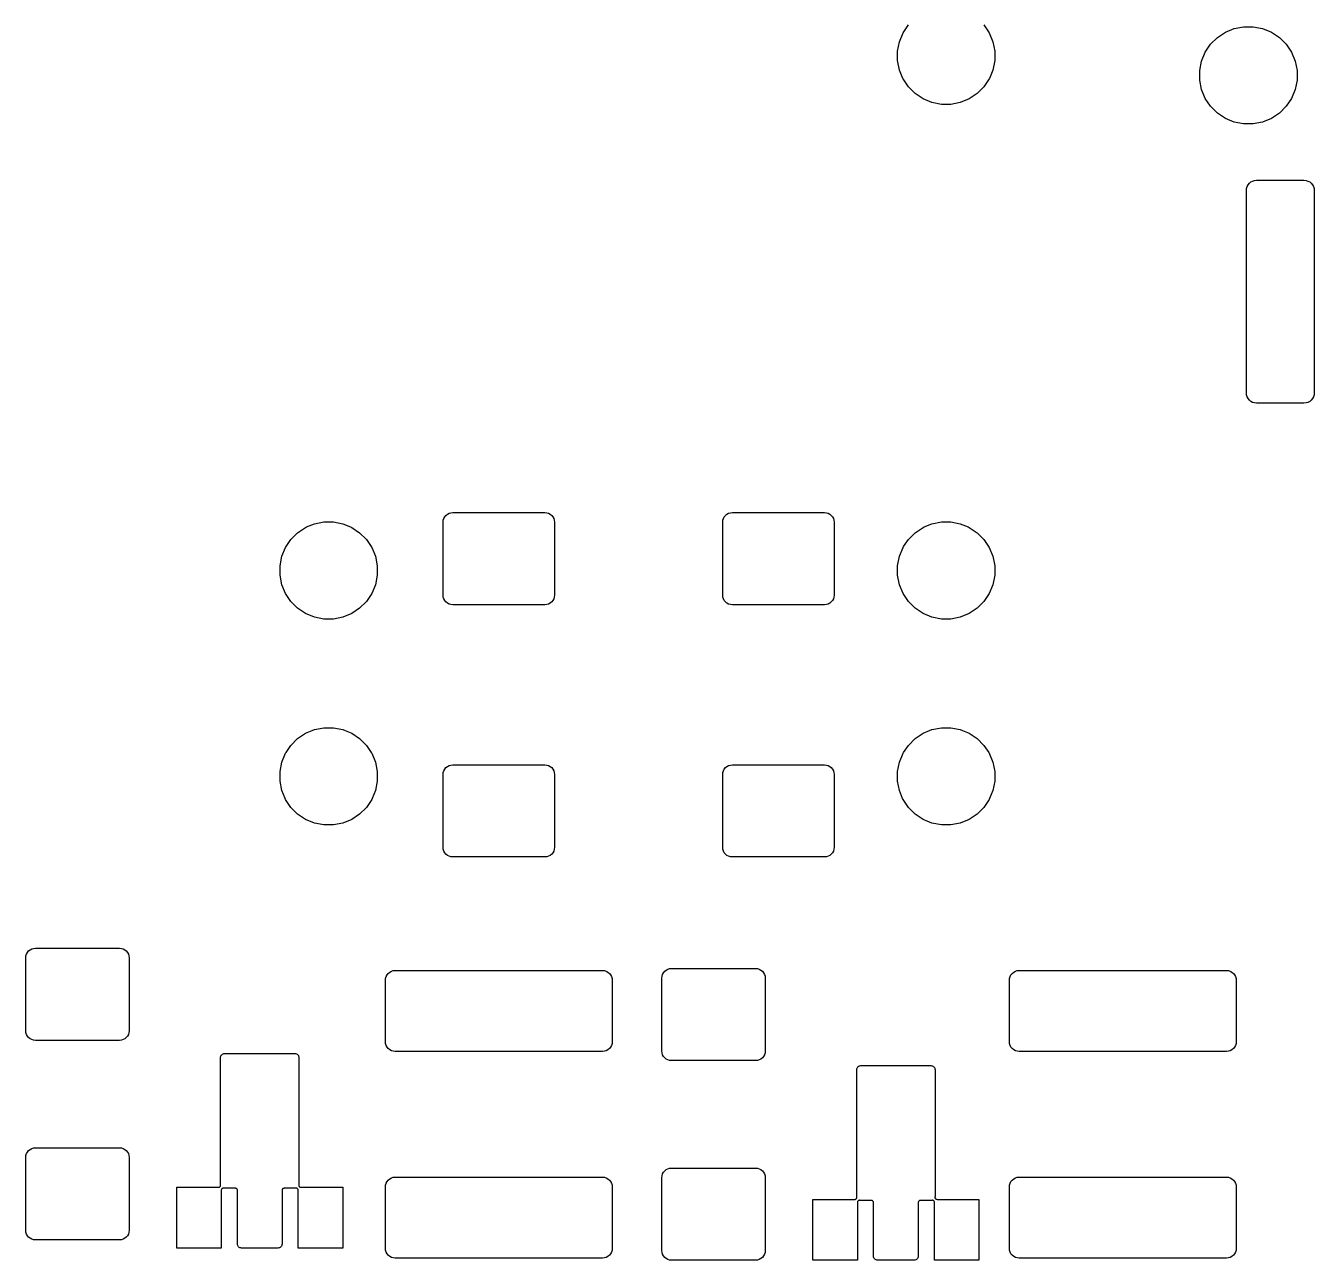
# Model space of a CAD drawing. Extents: x -2.2 to 93.1, y -83.6 to 12.9.
# Drawn here: x -2.17 to 29.62, y -52.8 to -22.34 of the extents above; entities that cross this region are included whole.
import ezdxf

# ---------------------------------------------------------------- set-up
doc = ezdxf.new("R2010")
doc.units = 0
doc.layers.add('BLACK', color=7, linetype='CONTINUOUS')

msp = doc.modelspace()

# ---------------------------------------------------------------- linework, layer by layer
at = {"layer": 'BLACK', "linetype": 'CONTINUOUS'}
for p, q in [((19.3861, -22.73), (19.4766, -22.5116)), ((19.4766, -22.5116), (19.6079, -22.315)), ((19.4766, -22.5116), (19.4766, -22.5116)), ((21.4721, -22.315), (21.6034, -22.5116)), ((21.6034, -22.5116), (21.6034, -22.5116)), ((21.6034, -22.5116), (21.6939, -22.73)), ((27.235, -22.6279), (27.4316, -22.4966)), ((27.4316, -22.4966), (27.65, -22.4061)), ((27.4316, -22.4966), (27.4316, -22.4966)), ((27.65, -22.4061), (27.8818, -22.36)), ((27.8818, -22.36), (28.1182, -22.36)), ((28.1182, -22.36), (28.35, -22.4061)), ((28.35, -22.4061), (28.5684, -22.4966)), ((28.5684, -22.4966), (28.5684, -22.4966)), ((28.5684, -22.4966), (28.765, -22.6279)), ((19.34, -22.9618), (19.3861, -22.73)), ((21.6939, -22.73), (21.74, -22.9618)), ((26.9366, -22.9916), (27.0679, -22.795)), ((27.0679, -22.795), (27.235, -22.6279)), ((28.765, -22.6279), (28.9321, -22.795)), ((28.9321, -22.795), (29.0634, -22.9916)), ((19.34, -23.1982), (19.34, -22.9618)), ((19.3861, -23.43), (19.34, -23.1982)), ((21.74, -23.1982), (21.6939, -23.43)), ((21.74, -22.9618), (21.74, -23.1982)), ((26.8, -23.4418), (26.8461, -23.21)), ((26.8461, -23.21), (26.9366, -22.9916)), ((26.9366, -22.9916), (26.9366, -22.9916)), ((29.0634, -22.9916), (29.0634, -22.9916)), ((29.0634, -22.9916), (29.1539, -23.21)), ((29.1539, -23.21), (29.2, -23.4418)), ((19.4709, -23.6347), (19.3861, -23.43)), ((21.6939, -23.43), (21.6091, -23.6347)), ((26.8, -23.6782), (26.8, -23.4418)), ((29.2, -23.4418), (29.2, -23.6782)), ((19.4766, -23.6484), (19.4709, -23.6347)), ((19.6079, -23.845), (19.4766, -23.6484)), ((19.775, -24.0121), (19.6079, -23.845)), ((21.4721, -23.845), (21.305, -24.0121)), ((21.6034, -23.6484), (21.4721, -23.845)), ((21.6091, -23.6347), (21.6034, -23.6484)), ((26.8461, -23.91), (26.8, -23.6782)), ((29.2, -23.6782), (29.1539, -23.91)), ((19.9716, -24.1434), (19.775, -24.0121)), ((20.19, -24.2339), (19.9716, -24.1434)), ((19.9716, -24.1434), (19.9716, -24.1434)), ((19.9716, -24.1434), (19.9716, -24.1434)), ((21.1084, -24.1434), (20.89, -24.2339)), ((21.305, -24.0121), (21.1084, -24.1434)), ((21.1084, -24.1434), (21.1084, -24.1434)), ((21.1084, -24.1434), (21.1084, -24.1434)), ((26.9366, -24.1284), (26.8461, -23.91)), ((26.8461, -23.91), (26.8461, -23.91)), ((27.0679, -24.325), (26.9366, -24.1284)), ((29.0634, -24.1284), (28.9321, -24.325)), ((29.1539, -23.91), (29.0634, -24.1284)), ((29.1539, -23.91), (29.1539, -23.91)), ((20.4218, -24.28), (20.19, -24.2339)), ((20.6582, -24.28), (20.4218, -24.28)), ((20.89, -24.2339), (20.6582, -24.28)), ((27.235, -24.4921), (27.0679, -24.325)), ((28.9321, -24.325), (28.765, -24.4921)), ((27.4316, -24.6234), (27.235, -24.4921)), ((27.65, -24.7139), (27.4316, -24.6234)), ((27.4316, -24.6234), (27.4316, -24.6234)), ((27.4316, -24.6234), (27.4316, -24.6234)), ((27.8818, -24.76), (27.65, -24.7139)), ((28.1182, -24.76), (27.8818, -24.76)), ((28.35, -24.7139), (28.1182, -24.76)), ((28.5684, -24.6234), (28.35, -24.7139)), ((28.765, -24.4921), (28.5684, -24.6234)), ((28.5684, -24.6234), (28.5684, -24.6234)), ((28.5684, -24.6234), (28.5684, -24.6234)), ((27.95, -26.4033), (27.9551, -26.352)), ((27.9551, -26.352), (27.9693, -26.3049)), ((27.9693, -26.3049), (27.9925, -26.2616)), ((27.9925, -26.2616), (28.0236, -26.2236)), ((28.0236, -26.2236), (28.0616, -26.1925)), ((28.0616, -26.1925), (28.1049, -26.1693)), ((28.1049, -26.1693), (28.152, -26.1551)), ((28.152, -26.1551), (28.2033, -26.15)), ((28.2033, -26.15), (29.3717, -26.15)), ((29.3717, -26.15), (29.423, -26.1551)), ((29.423, -26.1551), (29.4701, -26.1693)), ((29.4701, -26.1693), (29.5134, -26.1925)), ((29.5134, -26.1925), (29.5514, -26.2236)), ((29.5514, -26.2236), (29.5825, -26.2616)), ((29.5825, -26.2616), (29.6057, -26.3049)), ((29.6057, -26.3049), (29.6199, -26.352)), ((29.6199, -26.352), (29.625, -26.4033)), ((27.95, -31.3967), (27.95, -26.4033)), ((29.625, -26.4033), (29.625, -31.3967)), ((27.9551, -31.448), (27.95, -31.3967)), ((27.9693, -31.4951), (27.9551, -31.448)), ((29.6199, -31.448), (29.6057, -31.4951)), ((29.625, -31.3967), (29.6199, -31.448)), ((27.9925, -31.5384), (27.9693, -31.4951)), ((28.0236, -31.5764), (27.9925, -31.5384)), ((28.0616, -31.6075), (28.0236, -31.5764)), ((28.1049, -31.6307), (28.0616, -31.6075)), ((28.152, -31.6449), (28.1049, -31.6307)), ((28.2033, -31.65), (28.152, -31.6449)), ((29.3717, -31.65), (28.2033, -31.65)), ((29.423, -31.6449), (29.3717, -31.65)), ((29.4701, -31.6307), (29.423, -31.6449)), ((29.5134, -31.6075), (29.4701, -31.6307)), ((29.5514, -31.5764), (29.5134, -31.6075)), ((29.5825, -31.5384), (29.5514, -31.5764)), ((29.6057, -31.4951), (29.5825, -31.5384)), ((4.7574, -34.7059), (4.94997, -34.6261)), ((4.94997, -34.6261), (5.18181, -34.58)), ((5.18181, -34.58), (5.41819, -34.58)), ((5.41819, -34.58), (5.65002, -34.6261)), ((5.65002, -34.6261), (5.8426, -34.7059)), ((8.125, -34.5886), (8.12977, -34.5401)), ((8.125, -36.3864), (8.125, -34.5886)), ((8.12977, -34.5401), (8.1432, -34.4959)), ((8.1432, -34.4959), (8.165, -34.4551)), ((8.165, -34.4551), (8.19434, -34.4193)), ((8.19434, -34.4193), (8.23008, -34.39)), ((8.23008, -34.39), (8.27087, -34.3682)), ((8.27087, -34.3682), (8.31512, -34.3548)), ((8.31512, -34.3548), (8.3636, -34.35)), ((8.3636, -34.35), (10.6364, -34.35)), ((10.6364, -34.35), (10.6849, -34.3548)), ((10.6849, -34.3548), (10.7291, -34.3682)), ((10.7291, -34.3682), (10.7699, -34.39)), ((10.7699, -34.39), (10.8057, -34.4193)), ((10.8057, -34.4193), (10.835, -34.4551)), ((10.835, -34.4551), (10.8568, -34.4959)), ((10.8568, -34.4959), (10.8702, -34.5401)), ((10.8702, -34.5401), (10.875, -34.5886)), ((10.875, -34.5886), (10.875, -36.3864)), ((15.025, -34.5886), (15.0298, -34.5401)), ((15.025, -36.3864), (15.025, -34.5886)), ((15.0298, -34.5401), (15.0432, -34.4959)), ((15.0432, -34.4959), (15.065, -34.4551)), ((15.065, -34.4551), (15.0943, -34.4193)), ((15.0943, -34.4193), (15.1301, -34.39)), ((15.1301, -34.39), (15.1709, -34.3682)), ((15.1709, -34.3682), (15.2151, -34.3548)), ((15.2151, -34.3548), (15.2636, -34.35)), ((15.2636, -34.35), (17.5364, -34.35)), ((17.5364, -34.35), (17.5849, -34.3548)), ((17.5849, -34.3548), (17.6291, -34.3682)), ((17.6291, -34.3682), (17.6699, -34.39)), ((17.6699, -34.39), (17.7057, -34.4193)), ((17.7057, -34.4193), (17.735, -34.4551)), ((17.735, -34.4551), (17.7568, -34.4959)), ((17.7568, -34.4959), (17.7702, -34.5401)), ((17.7702, -34.5401), (17.775, -34.5886)), ((17.775, -34.5886), (17.775, -36.3864)), ((19.9974, -34.7059), (20.19, -34.6261)), ((20.19, -34.6261), (20.4218, -34.58)), ((20.4218, -34.58), (20.6582, -34.58)), ((20.6582, -34.58), (20.89, -34.6261)), ((20.89, -34.6261), (21.0826, -34.7059)), ((4.3679, -35.015), (4.53505, -34.8479)), ((4.53505, -34.8479), (4.73159, -34.7166)), ((4.73159, -34.7166), (4.7574, -34.7059)), ((5.8426, -34.7059), (5.86841, -34.7166)), ((5.86841, -34.7166), (6.06495, -34.8479)), ((6.06495, -34.8479), (6.2321, -35.015)), ((19.6079, -35.015), (19.775, -34.8479)), ((19.775, -34.8479), (19.9716, -34.7166)), ((19.9716, -34.7166), (19.9974, -34.7059)), ((21.0826, -34.7059), (21.1084, -34.7166)), ((21.1084, -34.7166), (21.305, -34.8479)), ((21.305, -34.8479), (21.4721, -35.015)), ((4.14611, -35.43), (4.23657, -35.2116)), ((4.23657, -35.2116), (4.25119, -35.1897)), ((4.25119, -35.1897), (4.3679, -35.015)), ((6.2321, -35.015), (6.34881, -35.1897)), ((6.34881, -35.1897), (6.36343, -35.2116)), ((6.36343, -35.2116), (6.45388, -35.43)), ((19.3861, -35.43), (19.4766, -35.2116)), ((19.4766, -35.2116), (19.4912, -35.1897)), ((19.4912, -35.1897), (19.6079, -35.015)), ((21.4721, -35.015), (21.5888, -35.1897)), ((21.5888, -35.1897), (21.6034, -35.2116)), ((21.6034, -35.2116), (21.6939, -35.43)), ((4.1, -35.6618), (4.14611, -35.43)), ((6.45388, -35.43), (6.5, -35.6618)), ((19.34, -35.6618), (19.3861, -35.43)), ((21.6939, -35.43), (21.74, -35.6618)), ((4.1, -35.8982), (4.1, -35.6618)), ((4.14611, -36.13), (4.1, -35.8982)), ((6.5, -35.8982), (6.45388, -36.13)), ((6.5, -35.6618), (6.5, -35.8982)), ((19.34, -35.8982), (19.34, -35.6618)), ((19.3861, -36.13), (19.34, -35.8982)), ((21.74, -35.8982), (21.6939, -36.13)), ((21.74, -35.6618), (21.74, -35.8982)), ((4.14612, -36.13), (4.14611, -36.13)), ((4.23657, -36.3484), (4.14612, -36.13)), ((6.45388, -36.13), (6.36343, -36.3484)), ((6.45388, -36.13), (6.45388, -36.13)), ((19.4766, -36.3484), (19.3861, -36.13)), ((19.3861, -36.13), (19.3861, -36.13)), ((21.6939, -36.13), (21.6034, -36.3484)), ((21.6939, -36.13), (21.6939, -36.13)), ((4.3679, -36.545), (4.23657, -36.3484)), ((4.53505, -36.7121), (4.3679, -36.545)), ((6.2321, -36.545), (6.06495, -36.7121)), ((6.36343, -36.3484), (6.2321, -36.545)), ((8.12977, -36.4349), (8.125, -36.3864)), ((8.1432, -36.4791), (8.12977, -36.4349)), ((8.165, -36.5199), (8.1432, -36.4791)), ((8.19434, -36.5557), (8.165, -36.5199)), ((8.23008, -36.585), (8.19434, -36.5557)), ((10.8057, -36.5557), (10.7699, -36.585)), ((10.835, -36.5199), (10.8057, -36.5557)), ((10.8568, -36.4791), (10.835, -36.5199)), ((10.8702, -36.4349), (10.8568, -36.4791)), ((10.875, -36.3864), (10.8702, -36.4349)), ((15.0298, -36.4349), (15.025, -36.3864)), ((15.0432, -36.4791), (15.0298, -36.4349)), ((15.065, -36.5199), (15.0432, -36.4791)), ((15.0943, -36.5557), (15.065, -36.5199)), ((15.1301, -36.585), (15.0943, -36.5557)), ((17.7057, -36.5557), (17.6699, -36.585)), ((17.735, -36.5199), (17.7057, -36.5557)), ((17.7568, -36.4791), (17.735, -36.5199)), ((17.7702, -36.4349), (17.7568, -36.4791)), ((17.775, -36.3864), (17.7702, -36.4349)), ((19.6079, -36.545), (19.4766, -36.3484)), ((19.775, -36.7121), (19.6079, -36.545)), ((21.4721, -36.545), (21.305, -36.7121)), ((21.6034, -36.3484), (21.4721, -36.545)), ((4.73159, -36.8434), (4.53505, -36.7121)), ((4.94997, -36.9339), (4.73159, -36.8434)), ((4.73159, -36.8434), (4.73159, -36.8434)), ((4.73159, -36.8434), (4.73159, -36.8434)), ((5.86841, -36.8434), (5.65002, -36.9339)), ((6.06495, -36.7121), (5.86841, -36.8434)), ((5.86841, -36.8434), (5.86841, -36.8434)), ((5.86841, -36.8434), (5.86841, -36.8434)), ((8.27087, -36.6068), (8.23008, -36.585)), ((8.31512, -36.6202), (8.27087, -36.6068)), ((8.3636, -36.625), (8.31512, -36.6202)), ((10.6364, -36.625), (8.3636, -36.625)), ((10.6849, -36.6202), (10.6364, -36.625)), ((10.7291, -36.6068), (10.6849, -36.6202)), ((10.7699, -36.585), (10.7291, -36.6068)), ((15.1709, -36.6068), (15.1301, -36.585)), ((15.2151, -36.6202), (15.1709, -36.6068)), ((15.2636, -36.625), (15.2151, -36.6202)), ((17.5364, -36.625), (15.2636, -36.625)), ((17.5849, -36.6202), (17.5364, -36.625)), ((17.6291, -36.6068), (17.5849, -36.6202)), ((17.6699, -36.585), (17.6291, -36.6068)), ((19.9716, -36.8434), (19.775, -36.7121)), ((20.19, -36.9339), (19.9716, -36.8434)), ((19.9716, -36.8434), (19.9716, -36.8434)), ((19.9716, -36.8434), (19.9716, -36.8434)), ((21.1084, -36.8434), (20.89, -36.9339)), ((21.305, -36.7121), (21.1084, -36.8434)), ((21.1084, -36.8434), (21.1084, -36.8434)), ((21.1084, -36.8434), (21.1084, -36.8434)), ((5.18181, -36.98), (4.94997, -36.9339)), ((5.41819, -36.98), (5.18181, -36.98)), ((5.65002, -36.9339), (5.41819, -36.98)), ((20.4218, -36.98), (20.19, -36.9339)), ((20.6582, -36.98), (20.4218, -36.98)), ((20.89, -36.9339), (20.6582, -36.98)), ((4.73159, -39.7966), (4.8923, -39.73)), ((4.8923, -39.73), (4.94997, -39.7061)), ((4.94997, -39.7061), (5.18181, -39.66)), ((5.18181, -39.66), (5.41819, -39.66)), ((5.41819, -39.66), (5.65002, -39.7061)), ((5.65002, -39.7061), (5.7077, -39.73)), ((5.7077, -39.73), (5.86841, -39.7966)), ((19.9716, -39.7966), (20.1323, -39.73)), ((20.1323, -39.73), (20.19, -39.7061)), ((20.19, -39.7061), (20.4218, -39.66)), ((20.4218, -39.66), (20.6582, -39.66)), ((20.6582, -39.66), (20.89, -39.7061)), ((20.89, -39.7061), (20.9477, -39.73)), ((20.9477, -39.73), (21.1084, -39.7966)), ((4.3679, -40.095), (4.53505, -39.9279)), ((4.53505, -39.9279), (4.73159, -39.7966)), ((5.86841, -39.7966), (6.06495, -39.9279)), ((6.06495, -39.9279), (6.2321, -40.095)), ((19.6079, -40.095), (19.775, -39.9279)), ((19.775, -39.9279), (19.9716, -39.7966)), ((21.1084, -39.7966), (21.305, -39.9279)), ((21.305, -39.9279), (21.4721, -40.095)), ((4.14611, -40.51), (4.23657, -40.2916)), ((4.23657, -40.2916), (4.24862, -40.2736)), ((4.24862, -40.2736), (4.3679, -40.095)), ((6.2321, -40.095), (6.35138, -40.2736)), ((6.35138, -40.2736), (6.36343, -40.2916)), ((6.36343, -40.2916), (6.45388, -40.51)), ((19.3861, -40.51), (19.4766, -40.2916)), ((19.4766, -40.2916), (19.4886, -40.2736)), ((19.4886, -40.2736), (19.6079, -40.095)), ((21.4721, -40.095), (21.5914, -40.2736)), ((21.5914, -40.2736), (21.6034, -40.2916)), ((21.6034, -40.2916), (21.6939, -40.51)), ((4.1, -40.7418), (4.14611, -40.51)), ((6.45388, -40.51), (6.5, -40.7418)), ((8.1432, -40.7209), (8.165, -40.6801)), ((8.165, -40.6801), (8.19434, -40.6443)), ((8.19434, -40.6443), (8.23008, -40.615)), ((8.23008, -40.615), (8.27087, -40.5932)), ((8.27087, -40.5932), (8.31512, -40.5798)), ((8.31512, -40.5798), (8.3636, -40.575)), ((8.3636, -40.575), (10.6364, -40.575)), ((10.6364, -40.575), (10.6849, -40.5798)), ((10.6849, -40.5798), (10.7291, -40.5932)), ((10.7291, -40.5932), (10.7699, -40.615)), ((10.7699, -40.615), (10.8057, -40.6443)), ((10.8057, -40.6443), (10.835, -40.6801)), ((10.835, -40.6801), (10.8568, -40.7209)), ((15.0432, -40.7209), (15.065, -40.6801)), ((15.065, -40.6801), (15.0943, -40.6443)), ((15.0943, -40.6443), (15.1301, -40.615)), ((15.1301, -40.615), (15.1709, -40.5932)), ((15.1709, -40.5932), (15.2151, -40.5798)), ((15.2151, -40.5798), (15.2636, -40.575)), ((15.2636, -40.575), (17.5364, -40.575)), ((17.5364, -40.575), (17.5849, -40.5798)), ((17.5849, -40.5798), (17.6291, -40.5932)), ((17.6291, -40.5932), (17.6699, -40.615)), ((17.6699, -40.615), (17.7057, -40.6443)), ((17.7057, -40.6443), (17.735, -40.6801)), ((17.735, -40.6801), (17.7568, -40.7209)), ((19.34, -40.7418), (19.3861, -40.51)), ((21.6939, -40.51), (21.74, -40.7418)), ((4.1, -40.9782), (4.1, -40.7418)), ((4.14611, -41.21), (4.1, -40.9782)), ((6.5, -40.9782), (6.45388, -41.21)), ((6.5, -40.7418), (6.5, -40.9782)), ((8.125, -40.8136), (8.12977, -40.7651)), ((8.125, -42.6114), (8.125, -40.8136)), ((8.12977, -40.7651), (8.1432, -40.7209)), ((10.8568, -40.7209), (10.8702, -40.7651)), ((10.8702, -40.7651), (10.875, -40.8136)), ((10.875, -40.8136), (10.875, -42.6114)), ((15.025, -40.8136), (15.0298, -40.7651)), ((15.025, -42.6114), (15.025, -40.8136)), ((15.0298, -40.7651), (15.0432, -40.7209)), ((17.7568, -40.7209), (17.7702, -40.7651)), ((17.7702, -40.7651), (17.775, -40.8136)), ((17.775, -40.8136), (17.775, -42.6114)), ((19.34, -40.9782), (19.34, -40.7418)), ((19.3861, -41.21), (19.34, -40.9782)), ((21.74, -40.9782), (21.6939, -41.21)), ((21.74, -40.7418), (21.74, -40.9782)), ((4.22715, -41.4057), (4.14611, -41.21)), ((6.45388, -41.21), (6.37285, -41.4057)), ((19.4672, -41.4057), (19.3861, -41.21)), ((21.6939, -41.21), (21.6128, -41.4057)), ((4.23657, -41.4284), (4.22715, -41.4057)), ((4.3679, -41.625), (4.23657, -41.4284)), ((4.53505, -41.7921), (4.3679, -41.625)), ((6.2321, -41.625), (6.06495, -41.7921)), ((6.36343, -41.4284), (6.2321, -41.625)), ((6.37285, -41.4057), (6.36343, -41.4284)), ((19.4766, -41.4284), (19.4672, -41.4057)), ((19.6079, -41.625), (19.4766, -41.4284)), ((19.775, -41.7921), (19.6079, -41.625)), ((21.4721, -41.625), (21.305, -41.7921)), ((21.6034, -41.4284), (21.4721, -41.625)), ((21.6128, -41.4057), (21.6034, -41.4284)), ((4.73159, -41.9234), (4.53505, -41.7921)), ((4.94997, -42.0139), (4.73159, -41.9234)), ((4.73159, -41.9234), (4.73159, -41.9234)), ((4.73159, -41.9234), (4.73159, -41.9234)), ((5.86841, -41.9234), (5.65002, -42.0139)), ((6.06495, -41.7921), (5.86841, -41.9234)), ((5.86841, -41.9234), (5.86841, -41.9234)), ((5.86841, -41.9234), (5.86841, -41.9234)), ((19.9716, -41.9234), (19.775, -41.7921)), ((20.19, -42.0139), (19.9716, -41.9234)), ((19.9716, -41.9234), (19.9716, -41.9234)), ((19.9716, -41.9234), (19.9716, -41.9234)), ((21.1084, -41.9234), (20.89, -42.0139)), ((21.305, -41.7921), (21.1084, -41.9234)), ((21.1084, -41.9234), (21.1084, -41.9234)), ((21.1084, -41.9234), (21.1084, -41.9234)), ((5.18181, -42.06), (4.94997, -42.0139)), ((5.41819, -42.06), (5.18181, -42.06)), ((5.65002, -42.0139), (5.41819, -42.06)), ((20.4218, -42.06), (20.19, -42.0139)), ((20.6582, -42.06), (20.4218, -42.06)), ((20.89, -42.0139), (20.6582, -42.06)), ((8.12977, -42.6599), (8.125, -42.6114)), ((10.875, -42.6114), (10.8702, -42.6599)), ((15.0298, -42.6599), (15.025, -42.6114)), ((17.775, -42.6114), (17.7702, -42.6599)), ((8.1432, -42.7041), (8.12977, -42.6599)), ((8.165, -42.7449), (8.1432, -42.7041)), ((8.19434, -42.7807), (8.165, -42.7449)), ((8.23008, -42.81), (8.19434, -42.7807)), ((8.27087, -42.8318), (8.23008, -42.81)), ((8.31512, -42.8452), (8.27087, -42.8318)), ((8.3636, -42.85), (8.31512, -42.8452)), ((10.6364, -42.85), (8.3636, -42.85)), ((10.6849, -42.8452), (10.6364, -42.85)), ((10.7291, -42.8318), (10.6849, -42.8452)), ((10.7699, -42.81), (10.7291, -42.8318)), ((10.8057, -42.7807), (10.7699, -42.81)), ((10.835, -42.7449), (10.8057, -42.7807)), ((10.8568, -42.7041), (10.835, -42.7449)), ((10.8702, -42.6599), (10.8568, -42.7041)), ((15.0432, -42.7041), (15.0298, -42.6599)), ((15.065, -42.7449), (15.0432, -42.7041)), ((15.0943, -42.7807), (15.065, -42.7449)), ((15.1301, -42.81), (15.0943, -42.7807)), ((15.1709, -42.8318), (15.1301, -42.81)), ((15.2151, -42.8452), (15.1709, -42.8318)), ((15.2636, -42.85), (15.2151, -42.8452)), ((17.5364, -42.85), (15.2636, -42.85)), ((17.5849, -42.8452), (17.5364, -42.85)), ((17.6291, -42.8318), (17.5849, -42.8452)), ((17.6699, -42.81), (17.6291, -42.8318)), ((17.7057, -42.7807), (17.6699, -42.81)), ((17.735, -42.7449), (17.7057, -42.7807)), ((17.7568, -42.7041), (17.735, -42.7449)), ((17.7702, -42.6599), (17.7568, -42.7041)), ((-2.10566, -45.1693), (-2.06991, -45.14)), ((-2.06991, -45.14), (-2.02913, -45.1182)), ((-2.02913, -45.1182), (-1.98488, -45.1048)), ((-1.98488, -45.1048), (-1.9364, -45.1)), ((-1.9364, -45.1), (0.1364, -45.1)), ((0.1364, -45.1), (0.18488, -45.1048)), ((0.18488, -45.1048), (0.22913, -45.1182)), ((0.22913, -45.1182), (0.26992, -45.14)), ((0.26992, -45.14), (0.30566, -45.1693)), ((-2.175, -45.3386), (-2.17023, -45.2901)), ((-2.175, -47.1364), (-2.175, -45.3386)), ((-2.17023, -45.2901), (-2.1568, -45.2459)), ((-2.1568, -45.2459), (-2.135, -45.2051)), ((-2.135, -45.2051), (-2.10566, -45.1693)), ((0.30566, -45.1693), (0.335, -45.2051)), ((0.335, -45.2051), (0.3568, -45.2459)), ((0.3568, -45.2459), (0.37023, -45.2901)), ((0.37023, -45.2901), (0.375, -45.3386)), ((0.375, -45.3386), (0.375, -47.1364)), ((6.71862, -45.7993), (6.74093, -45.7575)), ((6.74093, -45.7575), (6.77095, -45.721)), ((6.77095, -45.721), (6.80754, -45.6909)), ((6.80754, -45.6909), (6.84928, -45.6686)), ((6.84928, -45.6686), (6.89457, -45.6549)), ((6.89457, -45.6549), (6.94412, -45.65)), ((6.94412, -45.65), (12.0559, -45.65)), ((12.0559, -45.65), (12.1054, -45.6549)), ((12.1054, -45.6549), (12.1507, -45.6686)), ((12.1507, -45.6686), (12.1925, -45.6909)), ((12.1925, -45.6909), (12.229, -45.721)), ((12.229, -45.721), (12.2591, -45.7575)), ((12.2591, -45.7575), (12.2814, -45.7993)), ((13.525, -45.8386), (13.5298, -45.7901)), ((13.5298, -45.7901), (13.5432, -45.7459)), ((13.5432, -45.7459), (13.565, -45.7051)), ((13.565, -45.7051), (13.5943, -45.6693)), ((13.5943, -45.6693), (13.6301, -45.64)), ((13.6301, -45.64), (13.6709, -45.6182)), ((13.6709, -45.6182), (13.7151, -45.6048)), ((13.7151, -45.6048), (13.7636, -45.6)), ((13.7636, -45.6), (15.8364, -45.6)), ((15.8364, -45.6), (15.8849, -45.6048)), ((15.8849, -45.6048), (15.9291, -45.6182)), ((15.9291, -45.6182), (15.9699, -45.64)), ((15.9699, -45.64), (16.0057, -45.6693)), ((16.0057, -45.6693), (16.035, -45.7051)), ((16.035, -45.7051), (16.0568, -45.7459)), ((16.0568, -45.7459), (16.0702, -45.7901)), ((16.0702, -45.7901), (16.075, -45.8386)), ((22.1186, -45.7993), (22.1409, -45.7575)), ((22.1409, -45.7575), (22.171, -45.721)), ((22.171, -45.721), (22.2075, -45.6909)), ((22.2075, -45.6909), (22.2493, -45.6686)), ((22.2493, -45.6686), (22.2946, -45.6549)), ((22.2946, -45.6549), (22.3441, -45.65)), ((22.3441, -45.65), (27.4559, -45.65)), ((27.4559, -45.65), (27.5054, -45.6549)), ((27.5054, -45.6549), (27.5507, -45.6686)), ((27.5507, -45.6686), (27.5925, -45.6909)), ((27.5925, -45.6909), (27.629, -45.721)), ((27.629, -45.721), (27.6591, -45.7575)), ((27.6591, -45.7575), (27.6814, -45.7993)), ((6.7, -45.8941), (6.70488, -45.8446)), ((6.7, -47.4059), (6.7, -45.8941)), ((6.70488, -45.8446), (6.71862, -45.7993)), ((12.2814, -45.7993), (12.2951, -45.8446)), ((12.2951, -45.8446), (12.3, -45.8941)), ((12.3, -45.8941), (12.3, -47.4059)), ((13.525, -47.6364), (13.525, -45.8386)), ((16.075, -45.8386), (16.075, -47.6364)), ((22.1, -45.8941), (22.1049, -45.8446)), ((22.1, -47.4059), (22.1, -45.8941)), ((22.1049, -45.8446), (22.1186, -45.7993)), ((27.6814, -45.7993), (27.6951, -45.8446)), ((27.6951, -45.8446), (27.7, -45.8941)), ((27.7, -45.8941), (27.7, -47.4059)), ((-2.17023, -47.1849), (-2.175, -47.1364)), ((-2.1568, -47.2291), (-2.17023, -47.1849)), ((-2.135, -47.2699), (-2.1568, -47.2291)), ((-2.10566, -47.3057), (-2.135, -47.2699)), ((-2.06991, -47.335), (-2.10566, -47.3057)), ((-2.02913, -47.3568), (-2.06991, -47.335)), ((-1.98488, -47.3702), (-2.02913, -47.3568)), ((-1.9364, -47.375), (-1.98488, -47.3702)), ((0.1364, -47.375), (-1.9364, -47.375)), ((0.18488, -47.3702), (0.1364, -47.375)), ((0.22913, -47.3568), (0.18488, -47.3702)), ((0.26992, -47.335), (0.22913, -47.3568)), ((0.30566, -47.3057), (0.26992, -47.335)), ((0.335, -47.2699), (0.30566, -47.3057)), ((0.3568, -47.2291), (0.335, -47.2699)), ((0.37023, -47.1849), (0.3568, -47.2291)), ((0.375, -47.1364), (0.37023, -47.1849)), ((2.7139, -47.7014), (2.73595, -47.6993)), ((2.73595, -47.6993), (4.46405, -47.6993)), ((4.46405, -47.6993), (4.4861, -47.7014)), ((6.70488, -47.4554), (6.7, -47.4059)), ((6.71862, -47.5007), (6.70488, -47.4554)), ((6.74093, -47.5425), (6.71862, -47.5007)), ((6.77095, -47.579), (6.74093, -47.5425)), ((6.80754, -47.6091), (6.77095, -47.579)), ((6.84928, -47.6314), (6.80754, -47.6091)), ((6.89457, -47.6451), (6.84928, -47.6314)), ((6.94412, -47.65), (6.89457, -47.6451)), ((12.0559, -47.65), (6.94412, -47.65)), ((12.1054, -47.6451), (12.0559, -47.65)), ((12.1507, -47.6314), (12.1054, -47.6451)), ((12.1925, -47.6091), (12.1507, -47.6314)), ((12.229, -47.579), (12.1925, -47.6091)), ((12.2591, -47.5425), (12.229, -47.579)), ((12.2814, -47.5007), (12.2591, -47.5425)), ((12.2951, -47.4554), (12.2814, -47.5007)), ((12.3, -47.4059), (12.2951, -47.4554)), ((13.5298, -47.6849), (13.525, -47.6364)), ((13.5432, -47.7291), (13.5298, -47.6849)), ((16.0702, -47.6849), (16.0568, -47.7291)), ((16.075, -47.6364), (16.0702, -47.6849)), ((22.1049, -47.4554), (22.1, -47.4059)), ((22.1186, -47.5007), (22.1049, -47.4554)), ((22.1409, -47.5425), (22.1186, -47.5007)), ((22.171, -47.579), (22.1409, -47.5425)), ((22.2075, -47.6091), (22.171, -47.579)), ((22.2493, -47.6314), (22.2075, -47.6091)), ((22.2946, -47.6451), (22.2493, -47.6314)), ((22.3441, -47.65), (22.2946, -47.6451)), ((27.4559, -47.65), (22.3441, -47.65)), ((27.5054, -47.6451), (27.4559, -47.65)), ((27.5507, -47.6314), (27.5054, -47.6451)), ((27.5925, -47.6091), (27.5507, -47.6314)), ((27.629, -47.579), (27.5925, -47.6091)), ((27.6591, -47.5425), (27.629, -47.579)), ((27.6814, -47.5007), (27.6591, -47.5425)), ((27.6951, -47.4554), (27.6814, -47.5007)), ((27.7, -47.4059), (27.6951, -47.4554)), ((2.63277, -47.8025), (2.63495, -47.7804)), ((2.63277, -50.9225), (2.63277, -47.8025)), ((2.63495, -47.7804), (2.64066, -47.7615)), ((2.64066, -47.7615), (2.64684, -47.75)), ((2.64684, -47.75), (2.64995, -47.7442)), ((2.64995, -47.7442), (2.66245, -47.7289)), ((2.66245, -47.7289), (2.67767, -47.7165)), ((2.67767, -47.7165), (2.69505, -47.7072)), ((2.69505, -47.7072), (2.7139, -47.7014)), ((2.69505, -47.7072), (2.69505, -47.7072)), ((4.4861, -47.7014), (4.50495, -47.7072)), ((4.50495, -47.7072), (4.50495, -47.7072)), ((4.50495, -47.7072), (4.52233, -47.7165)), ((4.52233, -47.7165), (4.53755, -47.7289)), ((4.53755, -47.7289), (4.55005, -47.7442)), ((4.55005, -47.7442), (4.55316, -47.75)), ((4.55316, -47.75), (4.55934, -47.7615)), ((4.55934, -47.7615), (4.56505, -47.7804)), ((4.56505, -47.7804), (4.56723, -47.8025)), ((4.56723, -47.8025), (4.56723, -50.9225)), ((13.565, -47.7699), (13.5432, -47.7291)), ((13.5943, -47.8057), (13.565, -47.7699)), ((13.6301, -47.835), (13.5943, -47.8057)), ((13.6709, -47.8568), (13.6301, -47.835)), ((13.7151, -47.8702), (13.6709, -47.8568)), ((13.7636, -47.875), (13.7151, -47.8702)), ((15.8364, -47.875), (13.7636, -47.875)), ((15.8849, -47.8702), (15.8364, -47.875)), ((15.9291, -47.8568), (15.8849, -47.8702)), ((15.9699, -47.835), (15.9291, -47.8568)), ((16.0057, -47.8057), (15.9699, -47.835)), ((16.035, -47.7699), (16.0057, -47.8057)), ((16.0568, -47.7291), (16.035, -47.7699)), ((18.3624, -48.0289), (18.3777, -48.0165)), ((18.3777, -48.0165), (18.395, -48.0072)), ((18.395, -48.0072), (18.4139, -48.0014)), ((18.395, -48.0072), (18.395, -48.0072)), ((18.4139, -48.0014), (18.436, -47.9993)), ((18.436, -47.9993), (20.164, -47.9993)), ((20.164, -47.9993), (20.1861, -48.0014)), ((20.1861, -48.0014), (20.205, -48.0072)), ((20.205, -48.0072), (20.205, -48.0072)), ((20.205, -48.0072), (20.2223, -48.0165)), ((20.2223, -48.0165), (20.2376, -48.0289)), ((18.3328, -48.1025), (18.3349, -48.0804)), ((18.3328, -51.2225), (18.3328, -48.1025)), ((18.3349, -48.0804), (18.3407, -48.0615)), ((18.3407, -48.0615), (18.35, -48.0442)), ((18.3407, -48.0615), (18.3407, -48.0615)), ((18.35, -48.0442), (18.3624, -48.0289)), ((20.2376, -48.0289), (20.25, -48.0442)), ((20.25, -48.0442), (20.2593, -48.0615)), ((20.2593, -48.0615), (20.2593, -48.0615)), ((20.2593, -48.0615), (20.2651, -48.0804)), ((20.2651, -48.0804), (20.2672, -48.1025)), ((20.2672, -48.1025), (20.2672, -51.2225)), ((-2.175, -50.2636), (-2.17023, -50.2151)), ((-2.17023, -50.2151), (-2.1568, -50.1709)), ((-2.1568, -50.1709), (-2.135, -50.1301)), ((-2.135, -50.1301), (-2.10566, -50.0943)), ((-2.10566, -50.0943), (-2.06991, -50.065)), ((-2.06991, -50.065), (-2.02913, -50.0432)), ((-2.02913, -50.0432), (-1.98488, -50.0298)), ((-1.98488, -50.0298), (-1.9364, -50.025)), ((-1.9364, -50.025), (0.1364, -50.025)), ((0.1364, -50.025), (0.18488, -50.0298)), ((0.18488, -50.0298), (0.22913, -50.0432)), ((0.22913, -50.0432), (0.26992, -50.065)), ((0.26992, -50.065), (0.30566, -50.0943)), ((0.30566, -50.0943), (0.335, -50.1301)), ((0.335, -50.1301), (0.3568, -50.1709)), ((0.3568, -50.1709), (0.37023, -50.2151)), ((0.37023, -50.2151), (0.375, -50.2636)), ((-2.175, -52.0614), (-2.175, -50.2636)), ((0.375, -50.2636), (0.375, -52.0614)), ((13.6301, -50.565), (13.6709, -50.5432)), ((13.6709, -50.5432), (13.7151, -50.5298)), ((13.7151, -50.5298), (13.7636, -50.525)), ((13.7636, -50.525), (15.8364, -50.525)), ((15.8364, -50.525), (15.8849, -50.5298)), ((15.8849, -50.5298), (15.9291, -50.5432)), ((15.9291, -50.5432), (15.9699, -50.565)), ((6.71862, -50.8993), (6.74093, -50.8575)), ((6.74093, -50.8575), (6.77095, -50.821)), ((6.77095, -50.821), (6.80754, -50.7909)), ((6.80754, -50.7909), (6.84928, -50.7686)), ((6.84928, -50.7686), (6.89457, -50.7549)), ((6.89457, -50.7549), (6.94412, -50.75)), ((6.94412, -50.75), (12.0559, -50.75)), ((12.0559, -50.75), (12.1054, -50.7549)), ((12.1054, -50.7549), (12.1507, -50.7686)), ((12.1507, -50.7686), (12.1925, -50.7909)), ((12.1925, -50.7909), (12.229, -50.821)), ((12.229, -50.821), (12.2591, -50.8575)), ((12.2591, -50.8575), (12.2814, -50.8993)), ((13.525, -50.7636), (13.5298, -50.7151)), ((13.525, -52.5614), (13.525, -50.7636)), ((13.5298, -50.7151), (13.5432, -50.6709)), ((13.5432, -50.6709), (13.565, -50.6301)), ((13.565, -50.6301), (13.5943, -50.5943)), ((13.5943, -50.5943), (13.6301, -50.565)), ((15.9699, -50.565), (16.0057, -50.5943)), ((16.0057, -50.5943), (16.035, -50.6301)), ((16.035, -50.6301), (16.0568, -50.6709)), ((16.0568, -50.6709), (16.0702, -50.7151)), ((16.0702, -50.7151), (16.075, -50.7636)), ((16.075, -50.7636), (16.075, -52.5614)), ((22.1186, -50.8993), (22.1409, -50.8575)), ((22.1409, -50.8575), (22.171, -50.821)), ((22.171, -50.821), (22.2075, -50.7909)), ((22.2075, -50.7909), (22.2493, -50.7686)), ((22.2493, -50.7686), (22.2946, -50.7549)), ((22.2946, -50.7549), (22.3441, -50.75)), ((22.3441, -50.75), (27.4559, -50.75)), ((27.4559, -50.75), (27.5054, -50.7549)), ((27.5054, -50.7549), (27.5507, -50.7686)), ((27.5507, -50.7686), (27.5925, -50.7909)), ((27.5925, -50.7909), (27.629, -50.821)), ((27.629, -50.821), (27.6591, -50.8575)), ((27.6591, -50.8575), (27.6814, -50.8993)), ((1.55, -52.5), (1.55, -51)), ((1.55, -51), (2.58524, -51)), ((2.58524, -51), (2.59499, -50.999)), ((2.59499, -50.999), (2.60437, -50.9962)), ((2.60437, -50.9962), (2.61301, -50.9916)), ((2.61301, -50.9916), (2.62059, -50.9854)), ((2.62059, -50.9854), (2.62681, -50.9778)), ((2.62681, -50.9778), (2.63143, -50.9691)), ((2.63143, -50.9691), (2.63427, -50.9598)), ((2.63499, -50.9451), (2.63277, -50.9225)), ((2.63427, -50.9598), (2.63499, -50.9451)), ((2.65215, -51.0571), (2.65, -51.0716)), ((2.65, -51.0716), (2.65, -52.5)), ((2.6559, -51.048), (2.65215, -51.0571)), ((2.66135, -51.0399), (2.6559, -51.048)), ((2.66828, -51.0329), (2.66135, -51.0399)), ((2.67643, -51.0275), (2.66828, -51.0329)), ((2.68548, -51.0237), (2.67643, -51.0275)), ((2.69509, -51.0218), (2.68548, -51.0237)), ((2.70489, -51.0218), (2.69509, -51.0218)), ((2.71326, -51.0235), (2.70489, -51.0218)), ((2.73595, -51.0257), (2.71326, -51.0235)), ((2.99927, -51.0257), (2.73595, -51.0257)), ((3.00903, -51.0267), (2.99927, -51.0257)), ((3.01841, -51.0295), (3.00903, -51.0267)), ((3.02705, -51.0342), (3.01841, -51.0295)), ((3.03463, -51.0404), (3.02705, -51.0342)), ((3.04085, -51.0479), (3.03463, -51.0404)), ((3.04547, -51.0566), (3.04085, -51.0479)), ((3.04831, -51.066), (3.04547, -51.0566)), ((3.04927, -51.0757), (3.04831, -51.066)), ((3.04927, -52.3975), (3.04927, -51.0757)), ((4.15169, -51.066), (4.15073, -51.0757)), ((4.15073, -51.0757), (4.15073, -52.3975)), ((4.15453, -51.0566), (4.15169, -51.066)), ((4.15915, -51.0479), (4.15453, -51.0566)), ((4.16537, -51.0404), (4.15915, -51.0479)), ((4.17295, -51.0342), (4.16537, -51.0404)), ((4.18159, -51.0295), (4.17295, -51.0342)), ((4.19097, -51.0267), (4.18159, -51.0295)), ((4.20072, -51.0257), (4.19097, -51.0267)), ((4.46405, -51.0257), (4.20072, -51.0257)), ((4.48801, -51.0234), (4.46405, -51.0257)), ((4.5, -51.0216), (4.48801, -51.0234)), ((4.50976, -51.0225), (4.5, -51.0216)), ((4.51913, -51.0254), (4.50976, -51.0225)), ((4.52778, -51.03), (4.51913, -51.0254)), ((4.53536, -51.0362), (4.52778, -51.03)), ((4.54157, -51.0438), (4.53536, -51.0362)), ((4.54619, -51.0525), (4.54157, -51.0438)), ((4.54904, -51.0618), (4.54619, -51.0525)), ((4.55, -51.0716), (4.54904, -51.0618)), ((4.55, -52.5), (4.55, -51.0716)), ((4.56723, -50.9225), (4.56501, -50.9451)), ((4.56501, -50.9451), (4.56501, -50.9549)), ((4.56501, -50.9549), (4.56692, -50.9645)), ((4.56692, -50.9645), (4.57067, -50.9736)), ((4.57067, -50.9736), (4.57611, -50.9817)), ((4.57611, -50.9817), (4.58304, -50.9887)), ((4.58304, -50.9887), (4.59119, -50.9941)), ((4.59119, -50.9941), (4.60025, -50.9978)), ((4.60025, -50.9978), (4.61476, -51)), ((4.61476, -51), (5.65, -51)), ((5.65, -51), (5.65, -52.5)), ((6.7, -50.9941), (6.70488, -50.9446)), ((6.7, -52.5059), (6.7, -50.9941)), ((6.70488, -50.9446), (6.71862, -50.8993)), ((12.2814, -50.8993), (12.2951, -50.9446)), ((12.2951, -50.9446), (12.3, -50.9941)), ((12.3, -50.9941), (12.3, -52.5059)), ((22.1, -50.9941), (22.1049, -50.9446)), ((22.1, -52.5059), (22.1, -50.9941)), ((22.1049, -50.9446), (22.1186, -50.8993)), ((27.6814, -50.8993), (27.6951, -50.9446)), ((27.6951, -50.9446), (27.7, -50.9941)), ((27.7, -50.9941), (27.7, -52.5059)), ((17.25, -52.8), (17.25, -51.3)), ((17.25, -51.3), (18.2852, -51.3)), ((18.2852, -51.3), (18.295, -51.299)), ((18.295, -51.299), (18.3044, -51.2962)), ((18.3044, -51.2962), (18.313, -51.2916)), ((18.313, -51.2916), (18.3206, -51.2854)), ((18.3206, -51.2854), (18.3268, -51.2778)), ((18.3268, -51.2778), (18.3314, -51.2691)), ((18.3314, -51.2691), (18.3343, -51.2598)), ((18.335, -51.2451), (18.3328, -51.2225)), ((18.3343, -51.2598), (18.335, -51.2451)), ((18.3522, -51.3571), (18.35, -51.3716)), ((18.35, -51.3716), (18.35, -52.8)), ((18.3559, -51.348), (18.3522, -51.3571)), ((18.3613, -51.3399), (18.3559, -51.348)), ((18.3683, -51.3329), (18.3613, -51.3399)), ((18.3764, -51.3275), (18.3683, -51.3329)), ((18.3855, -51.3237), (18.3764, -51.3275)), ((18.3951, -51.3218), (18.3855, -51.3237)), ((18.4049, -51.3218), (18.3951, -51.3218)), ((18.4133, -51.3235), (18.4049, -51.3218)), ((18.436, -51.3257), (18.4133, -51.3235)), ((18.6993, -51.3257), (18.436, -51.3257)), ((18.709, -51.3267), (18.6993, -51.3257)), ((18.7184, -51.3295), (18.709, -51.3267)), ((18.7271, -51.3342), (18.7184, -51.3295)), ((18.7346, -51.3404), (18.7271, -51.3342)), ((18.7408, -51.3479), (18.7346, -51.3404)), ((18.7455, -51.3566), (18.7408, -51.3479)), ((18.7483, -51.366), (18.7455, -51.3566)), ((18.7493, -51.3757), (18.7483, -51.366)), ((18.7493, -52.6975), (18.7493, -51.3757)), ((19.8517, -51.366), (19.8507, -51.3757)), ((19.8507, -51.3757), (19.8507, -52.6975)), ((19.8545, -51.3566), (19.8517, -51.366)), ((19.8592, -51.3479), (19.8545, -51.3566)), ((19.8654, -51.3404), (19.8592, -51.3479)), ((19.8729, -51.3342), (19.8654, -51.3404)), ((19.8816, -51.3295), (19.8729, -51.3342)), ((19.891, -51.3267), (19.8816, -51.3295)), ((19.9007, -51.3257), (19.891, -51.3267)), ((20.164, -51.3257), (19.9007, -51.3257)), ((20.188, -51.3234), (20.164, -51.3257)), ((20.2, -51.3216), (20.188, -51.3234)), ((20.2098, -51.3225), (20.2, -51.3216)), ((20.2191, -51.3254), (20.2098, -51.3225)), ((20.2278, -51.33), (20.2191, -51.3254)), ((20.2354, -51.3362), (20.2278, -51.33)), ((20.2416, -51.3438), (20.2354, -51.3362)), ((20.2462, -51.3525), (20.2416, -51.3438)), ((20.249, -51.3618), (20.2462, -51.3525)), ((20.25, -51.3716), (20.249, -51.3618)), ((20.25, -52.8), (20.25, -51.3716)), ((20.2672, -51.2225), (20.265, -51.2451)), ((20.265, -51.2451), (20.265, -51.2549)), ((20.265, -51.2549), (20.2669, -51.2645)), ((20.2669, -51.2645), (20.2707, -51.2736)), ((20.2707, -51.2736), (20.2761, -51.2817)), ((20.2761, -51.2817), (20.283, -51.2887)), ((20.283, -51.2887), (20.2912, -51.2941)), ((20.2912, -51.2941), (20.3002, -51.2978)), ((20.3002, -51.2978), (20.3148, -51.3)), ((20.3148, -51.3), (21.35, -51.3)), ((21.35, -51.3), (21.35, -52.8)), ((-2.17023, -52.1099), (-2.175, -52.0614)), ((-2.1568, -52.1541), (-2.17023, -52.1099)), ((0.37023, -52.1099), (0.3568, -52.1541)), ((0.375, -52.0614), (0.37023, -52.1099)), ((-2.135, -52.1949), (-2.1568, -52.1541)), ((-2.10566, -52.2307), (-2.135, -52.1949)), ((-2.06991, -52.26), (-2.10566, -52.2307)), ((-2.02913, -52.2818), (-2.06991, -52.26)), ((-1.98488, -52.2952), (-2.02913, -52.2818)), ((-1.9364, -52.3), (-1.98488, -52.2952)), ((0.1364, -52.3), (-1.9364, -52.3)), ((0.18488, -52.2952), (0.1364, -52.3)), ((0.22913, -52.2818), (0.18488, -52.2952)), ((0.26992, -52.26), (0.22913, -52.2818)), ((0.30566, -52.2307), (0.26992, -52.26)), ((0.335, -52.1949), (0.30566, -52.2307)), ((0.3568, -52.1541), (0.335, -52.1949)), ((3.05145, -52.4196), (3.04927, -52.3975)), ((3.05716, -52.4385), (3.05145, -52.4196)), ((3.06645, -52.4558), (3.05716, -52.4385)), ((3.05716, -52.4385), (3.05716, -52.4385)), ((3.07895, -52.4711), (3.06645, -52.4558)), ((4.13355, -52.4558), (4.12105, -52.4711)), ((4.14283, -52.4385), (4.13355, -52.4558)), ((4.14284, -52.4385), (4.14283, -52.4385)), ((4.14855, -52.4196), (4.14284, -52.4385)), ((4.15073, -52.3975), (4.14855, -52.4196)), ((2.65, -52.5), (1.55, -52.5)), ((3.09417, -52.4835), (3.07895, -52.4711)), ((3.11155, -52.4928), (3.09417, -52.4835)), ((3.1304, -52.4986), (3.11155, -52.4928)), ((3.11155, -52.4928), (3.11155, -52.4928)), ((3.15245, -52.5007), (3.1304, -52.4986)), ((4.04755, -52.5007), (3.15245, -52.5007)), ((4.0696, -52.4986), (4.04755, -52.5007)), ((4.08845, -52.4928), (4.0696, -52.4986)), ((4.10583, -52.4835), (4.08845, -52.4928)), ((4.08845, -52.4928), (4.08845, -52.4928)), ((4.12105, -52.4711), (4.10583, -52.4835)), ((5.65, -52.5), (4.55, -52.5)), ((6.70488, -52.5554), (6.7, -52.5059)), ((6.71862, -52.6007), (6.70488, -52.5554)), ((6.74093, -52.6425), (6.71862, -52.6007)), ((6.77095, -52.679), (6.74093, -52.6425)), ((6.80754, -52.7091), (6.77095, -52.679)), ((6.84928, -52.7314), (6.80754, -52.7091)), ((6.89457, -52.7451), (6.84928, -52.7314)), ((6.94412, -52.75), (6.89457, -52.7451)), ((12.0559, -52.75), (6.94412, -52.75)), ((12.1054, -52.7451), (12.0559, -52.75)), ((12.1507, -52.7314), (12.1054, -52.7451)), ((12.1925, -52.7091), (12.1507, -52.7314)), ((12.229, -52.679), (12.1925, -52.7091)), ((12.2591, -52.6425), (12.229, -52.679)), ((12.2814, -52.6007), (12.2591, -52.6425)), ((12.2951, -52.5554), (12.2814, -52.6007)), ((12.3, -52.5059), (12.2951, -52.5554)), ((13.5298, -52.6099), (13.525, -52.5614)), ((13.5432, -52.6541), (13.5298, -52.6099)), ((13.565, -52.6949), (13.5432, -52.6541)), ((13.5943, -52.7307), (13.565, -52.6949)), ((13.6301, -52.76), (13.5943, -52.7307)), ((13.6709, -52.7818), (13.6301, -52.76)), ((13.7151, -52.7952), (13.6709, -52.7818)), ((15.9291, -52.7818), (15.8849, -52.7952)), ((15.9699, -52.76), (15.9291, -52.7818)), ((16.0057, -52.7307), (15.9699, -52.76)), ((16.035, -52.6949), (16.0057, -52.7307)), ((16.0568, -52.6541), (16.035, -52.6949)), ((16.0702, -52.6099), (16.0568, -52.6541)), ((16.075, -52.5614), (16.0702, -52.6099)), ((18.7514, -52.7196), (18.7493, -52.6975)), ((18.7572, -52.7385), (18.7514, -52.7196)), ((18.7665, -52.7558), (18.7572, -52.7385)), ((18.7572, -52.7385), (18.7572, -52.7385)), ((18.7789, -52.7711), (18.7665, -52.7558)), ((18.7942, -52.7835), (18.7789, -52.7711)), ((18.8115, -52.7928), (18.7942, -52.7835)), ((19.8058, -52.7835), (19.7885, -52.7928)), ((19.8211, -52.7711), (19.8058, -52.7835)), ((19.8335, -52.7558), (19.8211, -52.7711)), ((19.8428, -52.7385), (19.8335, -52.7558)), ((19.8486, -52.7196), (19.8428, -52.7385)), ((19.8428, -52.7385), (19.8428, -52.7385)), ((19.8507, -52.6975), (19.8486, -52.7196)), ((22.1049, -52.5554), (22.1, -52.5059)), ((22.1186, -52.6007), (22.1049, -52.5554)), ((22.1409, -52.6425), (22.1186, -52.6007)), ((22.171, -52.679), (22.1409, -52.6425)), ((22.2075, -52.7091), (22.171, -52.679)), ((22.2493, -52.7314), (22.2075, -52.7091)), ((22.2946, -52.7451), (22.2493, -52.7314)), ((22.3441, -52.75), (22.2946, -52.7451)), ((27.4559, -52.75), (22.3441, -52.75)), ((27.5054, -52.7451), (27.4559, -52.75)), ((27.5507, -52.7314), (27.5054, -52.7451)), ((27.5925, -52.7091), (27.5507, -52.7314)), ((27.629, -52.679), (27.5925, -52.7091)), ((27.6591, -52.6425), (27.629, -52.679)), ((27.6814, -52.6007), (27.6591, -52.6425)), ((27.6951, -52.5554), (27.6814, -52.6007)), ((27.7, -52.5059), (27.6951, -52.5554)), ((13.7636, -52.8), (13.7151, -52.7952)), ((15.8364, -52.8), (13.7636, -52.8)), ((15.8849, -52.7952), (15.8364, -52.8)), ((18.35, -52.8), (17.25, -52.8)), ((18.8304, -52.7986), (18.8115, -52.7928)), ((18.8115, -52.7928), (18.8115, -52.7928)), ((18.8525, -52.8007), (18.8304, -52.7986)), ((19.7475, -52.8007), (18.8525, -52.8007)), ((19.7696, -52.7986), (19.7475, -52.8007)), ((19.7885, -52.7928), (19.7696, -52.7986)), ((19.7885, -52.7928), (19.7885, -52.7928)), ((21.35, -52.8), (20.25, -52.8))]:
    msp.add_line(p, q, dxfattribs=at)

doc.saveas('drawing.dxf')
